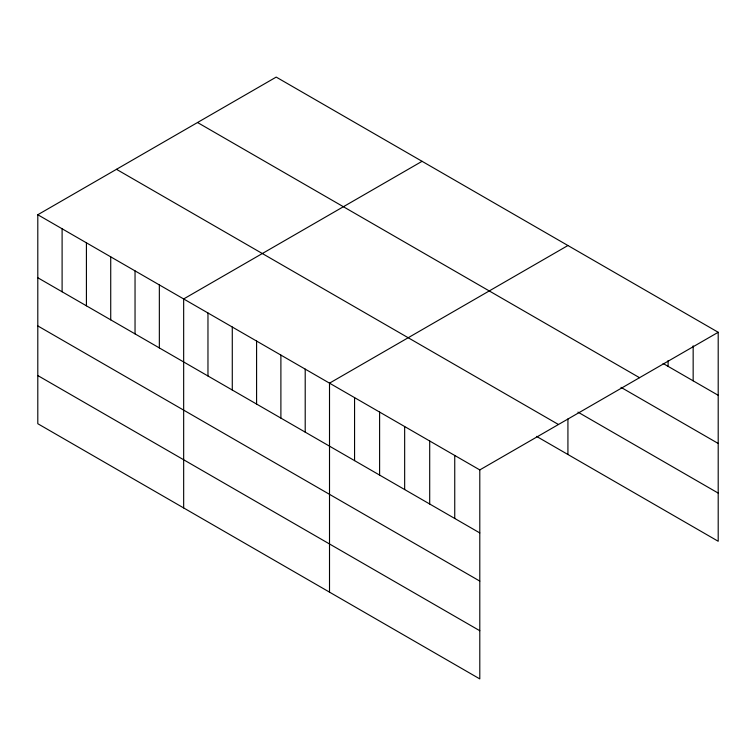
<?xml version="1.0" encoding="UTF-8"?>
<svg xmlns="http://www.w3.org/2000/svg" width="756" height="756" viewBox="0 0 756 756"><rect width="100%" height="100%" fill="white"/><g stroke="black" fill="none" stroke-linecap="round" stroke-linejoin="round"><path stroke-width="1.13" d="M37.8 214.742L479.795 469.92L479.795 678.907L37.8 423.719L37.8 214.742L276.205 77.093L718.2 332.281L718.2 541.258L536.524 436.373M422.065 161.311L183.661 298.951L183.661 507.928M567.926 245.52L329.512 383.16L329.512 592.137M479.795 469.92L718.2 332.281M663.097 363.475L718.2 395.293M197.533 122.519L639.529 377.698M621.016 387.355L718.2 443.46M577.943 412.115L718.2 493.092M116.471 169.316L558.467 424.503M37.8 277.745L479.795 532.933M37.8 325.921L479.795 581.099M37.8 375.552L479.795 630.731M693.157 345.823L693.157 380.826M668.106 360.536L668.106 366.367M567.926 418.947L567.926 454.498M454.743 455.462L454.743 518.474M429.701 441.003L429.701 504.016M404.658 426.545L404.658 489.548M379.606 412.077L379.606 475.089M354.564 397.618L354.564 460.631M305.207 369.126L305.207 432.139M280.892 355.093L280.892 418.096M256.586 341.06L256.586 404.063M232.281 327.017L232.281 390.03M207.966 312.984L207.966 375.997M159.346 284.917L159.346 347.921M135.041 270.884L135.041 333.887M110.726 256.842L110.726 319.854M86.42 242.808L86.42 305.821M62.105 228.775L62.105 291.788"/></g></svg>
